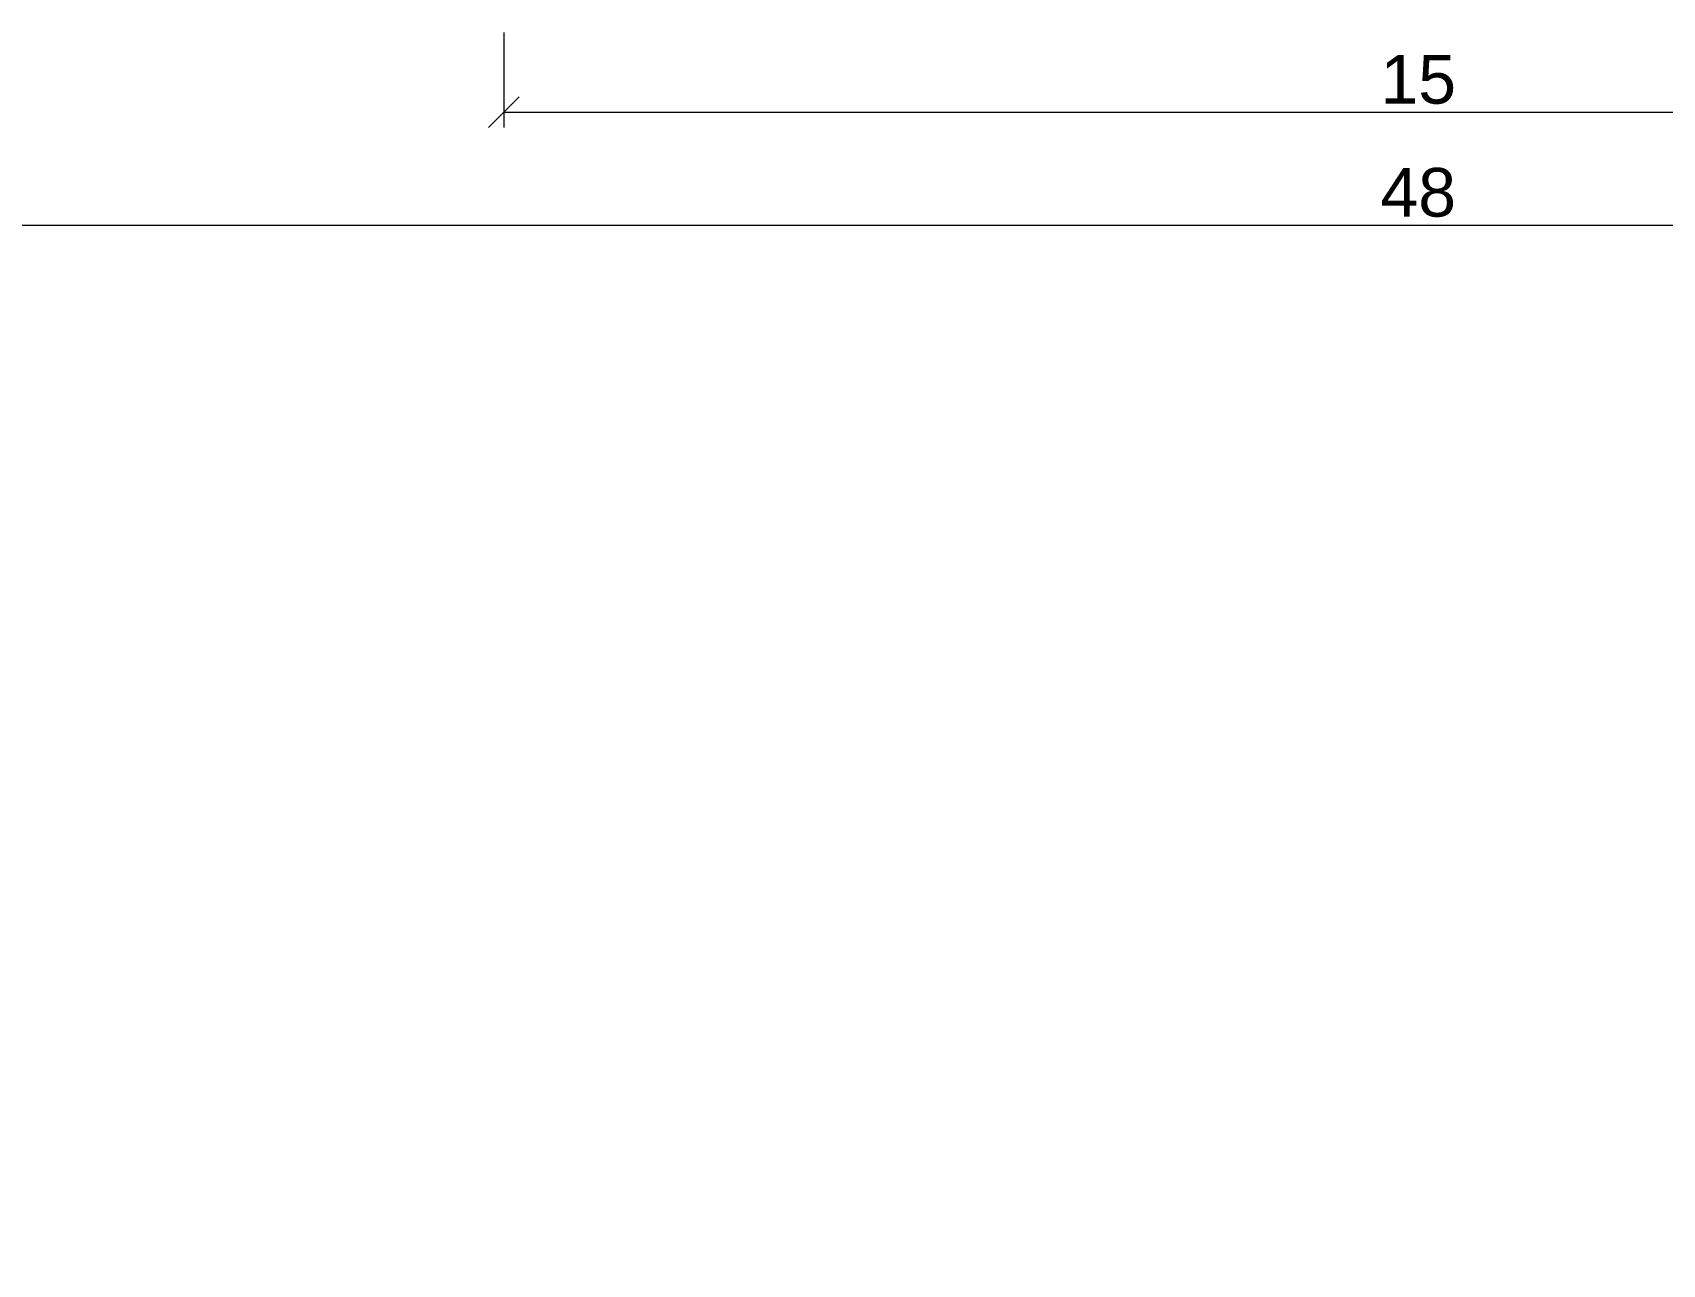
# Model space of a CAD drawing. Header units: millimetres. Extents: x -2123 to 5424, y -1286 to 835.
# Drawn here: x 34.57 to 47.96, y -194.1 to -183.98 of the extents above; entities that cross this region are included whole.
import ezdxf

# ---------------------------------------------------------------- set-up
doc = ezdxf.new("R2010")
doc.units = ezdxf.units.MM
doc.layers.get('0').update_dxf_attribs({"lineweight": 15})
doc.layers.add('Дор. Розм.', color=7, linetype='Continuous', lineweight=50)
doc.layers.add('Размер', color=94, linetype='Continuous', lineweight=15)
doc.styles.get("Standard").update_dxf_attribs({"font": 'arial.ttf'})
doc.dimstyles.new('М-100', dxfattribs={"dimscale": 100, "dimtxt": 4, "dimasz": 2.5, "dimexe": 1.25, "dimexo": 3, "dimtad": 1, "dimlfac": 0.001, "dimtxsty": 'Standard', "dimblk": 'OBLIQUE', "dimcen": 2.5, "dimadec": 0, "dimazin": 0, "dimtfac": 1, "dimtmove": 0, "dimatfit": 3, "dimldrblk": 'OBLIQUE', "dimfxl": 1.25, "dimlwd": -1, "dimlwe": -1, "dimarcsym": 0})

# ---------------------------------------------------------------- blocks, each defined once
blk = doc.blocks.new('_Oblique')
at = {"color": 0, "linetype": 'ByBlock', "lineweight": -2}
blk.add_line((-0.5, -0.5), (0.5, 0.5), dxfattribs=at)
blk = doc.blocks.new('*D599')
at = {"layer": 'Defpoints', "color": 0, "ltscale": 1000, "transparency": 16777216}
for p in [(29589, 58765), (44609, 58765), (44609, 57812)]:
    blk.add_point(p, dxfattribs=at)
at = {"layer": 'Размер', "color": 0, "ltscale": 1000, "transparency": 16777216}
for p, q in [((29589, 58465), (29589, 57687)), ((44609, 58465), (44609, 57687)), ((29589, 57812), (44609, 57812))]:
    blk.add_line(p, q, dxfattribs=at)
at = {"layer": 'Размер', "color": 0, "ltscale": 1000, "transparency": 16777216, "xscale": 250, "yscale": 250, "zscale": 250, "rotation": 180}
blk.add_blockref('_Oblique', (29589, 57812), dxfattribs=at)
at = {"layer": 'Размер', "color": 0, "ltscale": 1000, "transparency": 16777216, "xscale": 250, "yscale": 250, "zscale": 250}
blk.add_blockref('_Oblique', (44609, 57812), dxfattribs=at)
at = {"layer": 'Размер', "color": 0, "ltscale": 1000, "transparency": 16777216, "insert": (37099, 58079), "char_height": 400, "attachment_point": 5}
blk.add_mtext('15', dxfattribs=at)
blk = doc.blocks.new('*D617')
at = {"layer": 'Defpoints', "color": 0, "ltscale": 1000, "transparency": 16777216}
for p in [(13085, 58765), (61113, 58765), (61113, 56884)]:
    blk.add_point(p, dxfattribs=at)
at = {"layer": 'Размер', "color": 0, "ltscale": 1000, "transparency": 16777216}
for p, q in [((13085, 58465), (13085, 56759)), ((61113, 58465), (61113, 56759)), ((13085, 56884), (61113, 56884))]:
    blk.add_line(p, q, dxfattribs=at)
at = {"layer": 'Размер', "color": 0, "ltscale": 1000, "transparency": 16777216, "xscale": 250, "yscale": 250, "zscale": 250, "rotation": 180}
blk.add_blockref('_Oblique', (13085, 56884), dxfattribs=at)
at = {"layer": 'Размер', "color": 0, "ltscale": 1000, "transparency": 16777216, "xscale": 250, "yscale": 250, "zscale": 250}
blk.add_blockref('_Oblique', (61113, 56884), dxfattribs=at)
at = {"layer": 'Размер', "color": 0, "ltscale": 1000, "transparency": 16777216, "insert": (37099, 57151), "char_height": 400, "attachment_point": 5}
blk.add_mtext('48', dxfattribs=at)
blk = doc.blocks.new('1')
at = {"layer": 'Размер', "color": 0, "ltscale": 1000}
for base, p1, p2, text, picture, middle in [((61113.108, 56884.277), (13084.501, 58765.386), (61113.108, 58765.386), '48', '*D617', (37098.804, 57151.006)), ((44608.628, 57811.912), (29588.953, 58765.386), (44608.628, 58765.414), '15', '*D599', (37098.79, 58078.641))]:
    dim = blk.add_linear_dim(base=base, p1=p1, p2=p2, text=text, dimstyle='М-100', dxfattribs=at)
    dim.commit()
    dim.dimension.update_dxf_attribs({"geometry": picture, "text_midpoint": middle})

msp = doc.modelspace()

# ---------------------------------------------------------------- block references
at = {"layer": 'Дор. Розм.', "xscale": 0.001, "yscale": 0.001, "zscale": 0.001}
msp.add_blockref('1', (8.851, -242.448), dxfattribs=at)

doc.saveas('drawing.dxf')
